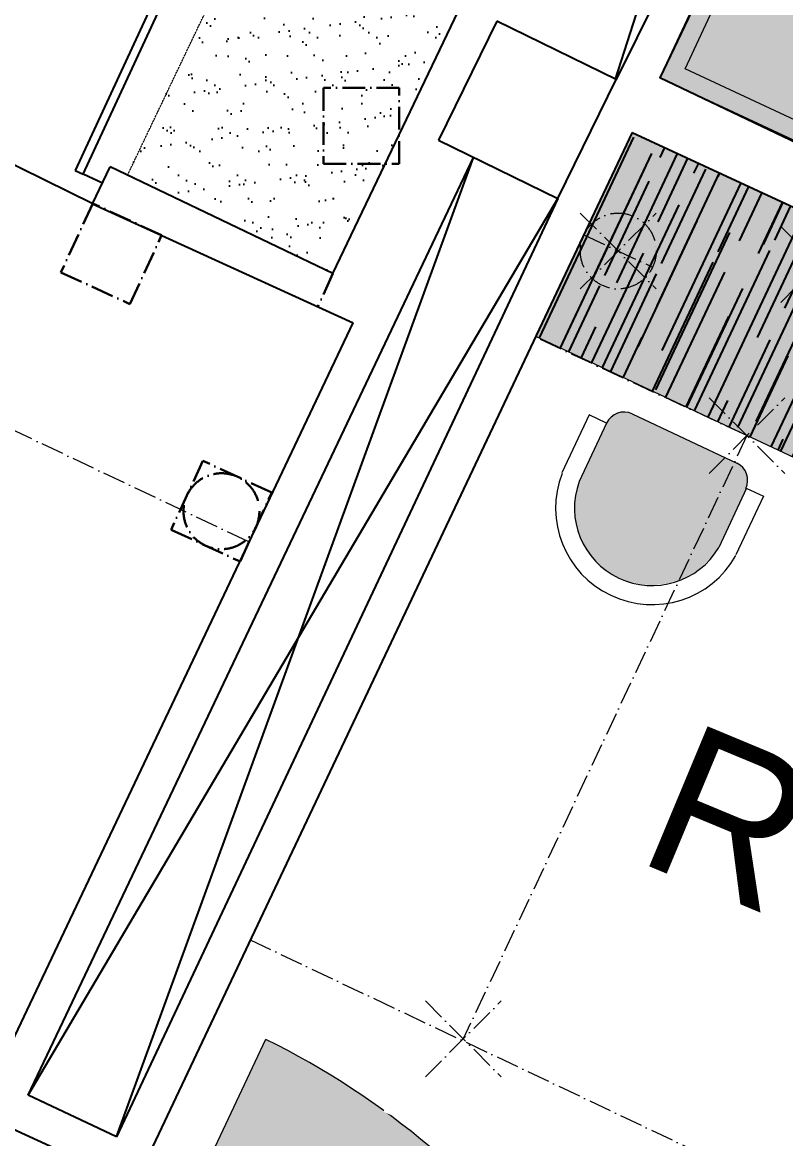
# Model space of a CAD drawing. Header units: millimetres. Extents: x -16811 to 32579, y 147992 to 176118.
# Drawn here: x 3968 to 5980, y 161458 to 164401 of the extents above; entities that cross this region are included whole.
import ezdxf

# ---------------------------------------------------------------- set-up
doc = ezdxf.new("R2010")
doc.units = ezdxf.units.MM
doc.header["$MEASUREMENT"] = 0
doc.header["$PDMODE"] = 3
doc.header["$PDSIZE"] = 100
for name, pattern in [('ACAD_ISO03W100', [30, 12, -18]), ('ACAD_ISO10W100', [18, 12, -3, 0, -3]), ('HIDDEN2', [0.14, 0.1, -0.04])]:
    doc.linetypes.add(name, pattern=pattern)
doc.layers.add('0[2345]', color=6, linetype='ACAD_ISO10W100', lineweight=30, plot=False)
doc.layers.add('0[34]', color=6, linetype='ACAD_ISO10W100', lineweight=30, plot=False)
for name, color, linetype, lineweight in [('Column[12345]', 7, 'Continuous', 25), ('Furniture[34]', 7, 'Continuous', 20), ('Room.Text[4]', 7, 'Continuous', 20), ('Wall.Furniture[2345]', 7, 'Continuous', 20)]:
    doc.layers.add(name, color=color, linetype=linetype, lineweight=lineweight)
for name, color, linetype in [('Door[2345]', 8, 'Continuous'), ('Hatching[2345]', 7, 'Continuous'), ('Hatching[34]', 7, 'Continuous'), ('Wall[2345]', 7, 'Continuous'), ('Wall[34]', 7, 'Continuous')]:
    doc.layers.add(name, color=color, linetype=linetype)
doc.styles.add('RoomInfo', font='stylu.ttf')

msp = doc.modelspace()

# ---------------------------------------------------------------- hatches: boundary and pattern name
at = {"layer": 'Hatching[2345]'}
h = msp.add_hatch(dxfattribs=at)
h.set_pattern_fill('AR-SAND', color=252, scale=50, style=0)
h.set_pattern_definition([(37.5, (0, 0), (-3.149668, 96.34119), [0, -76, 0, -85, 0, -81.25]), (7.5, (0, 0), (88.48884, 141.1073), [0, -41, 0, -68.5, 0, -26.25]), (327.5, (-61.5, 0), (155.707093, 0.282953), [0, -25, 0, -90, 0, -117.5]), (317.5, (-61.5, 0), (150.30633, 43.88378), [0, -12.5, 0, -59, 0, -67.5])])
h.paths.add_polyline_path([(4830.6, 165224.1), (4242.5, 163999.6), (4786.6, 163738.3), (5372.3, 164965.6)])
at = {"layer": 'Hatching[34]'}
h = msp.add_hatch(color=29, dxfattribs=at)
h.set_gradient(color1=(87, 49, 41), color2=(101, 56, 47), one_color=1, tint=0.29)
h.paths.add_polyline_path([(5902.2, 164797.8), (5648.7, 164254.1), (6555, 163831.4), (6808.6, 164375.2)])
h.paths.add_polyline_path([(5926.4, 164731.4), (6742.1, 164351), (6530.8, 163897.9), (5715.1, 164278.2)], flags=16)
h = msp.add_hatch(color=254, dxfattribs=at)
h.set_gradient(color1=(188, 218, 240), centered=1, one_color=1, tint=1, name='INVCURVED')
h.paths.add_polyline_path([(5715.1, 164278.2), (5926.4, 164731.4), (6742.1, 164351), (6530.8, 163897.9)])
h = msp.add_hatch(color=29, dxfattribs=at)
h.set_gradient(color1=(87, 49, 41), color2=(101, 56, 47), one_color=1, tint=0.29)
h.paths.add_polyline_path([(6648.7, 163614.3), (5578.7, 164108.8), (5323.3, 163572.3), (6392.6, 163069.5)])
at = {"layer": 'Hatching[34]', "true_color": 0x946247}
h = msp.add_hatch(dxfattribs=at)
h.set_pattern_fill('AR-RROOF', color=25, scale=91.6666667, angle=244.816593, style=0)
h.paths.add_polyline_path([(6648.7, 163614.3), (5578.7, 164108.8), (5323.3, 163572.3), (6392.6, 163069.5)])
at = {"layer": 'Hatching[34]'}
h = msp.add_hatch(color=254, dxfattribs=at)
h.set_gradient(color1=(249, 237, 210), color2=(245, 227, 183), rotation=180, one_color=1, tint=0.84, name='INVSPHERICAL')
h.paths.add_polyline_path([(5443.1, 163207.2), (5507.9, 163345.1, -0.414214), (5575.5, 163369.4), (5851.4, 163239.7, -0.414214), (5875.7, 163172.1), (5810.9, 163034.2, -1)])
h = msp.add_hatch(color=254, dxfattribs=at)
h.set_gradient(color1=(188, 218, 240), color2=(188, 218, 240), centered=1, one_color=1, tint=0.84, name='SPHERICAL')
h.paths.add_polyline_path([(7270.3, 161044.8, 0.381867), (7304.1, 161059.1), (7491.2, 161457.2, 0.381867), (7480.7, 161492.3, 0.007425), (5984.2, 162196, 0.407012), (5948.2, 162182.6), (5761.1, 161784.6, 0.381867), (5771.6, 161749.5, 0.033624)])
h = msp.add_hatch(color=254, dxfattribs=at)
h.set_gradient(color1=(188, 218, 240), centered=1, one_color=1, tint=1, name='INVCURVED')
h.paths.add_polyline_path([(4609.7, 161719.6), (4439.4, 161357.6), (4590.2, 161286.7), (4605.6, 161319.6), (4568.8, 161336.9), (4587, 161375.8), (5211.5, 161082.2), (5193.2, 161043.3), (5156.3, 161060.6), (5140.9, 161027.8), (5339.3, 160934.5), (5395, 161053, 0.124026)])

# ---------------------------------------------------------------- linework, layer by layer
at = {"layer": '0[2345]', "lineweight": 5, "ltscale": 5}
msp.add_line((4563, 163032.2), (2617.1, 163955.3), dxfattribs=at)
at = {"layer": '0[2345]', "ltscale": 5}
msp.add_line((4786.6, 163738.3), (4746.7, 163650.9), dxfattribs=at)
for points in [[(4761.8, 164027.9), (4961.8, 164027.9), (4961.8, 164227.9), (4761.8, 164227.9)], [(4069.9, 163741.7), (4251.5, 163658), (4335.3, 163839.6), (4153.7, 163923.4)]]:
    msp.add_lwpolyline(points, close=True, dxfattribs=at)
at = {"layer": '0[2345]', "color": 4, "ltscale": 5}
msp.add_lwpolyline([(4360.3, 163063.1), (4542, 162979.3), (4625.7, 163161), (4444.1, 163244.7)], close=True, dxfattribs=at)
msp.add_circle((4493, 163112), 100, dxfattribs=at)
at = {"layer": '0[34]', "lineweight": 0, "ltscale": 5}
for p, q in [((5320.8, 163570.4), (5576, 164110)), ((5448.4, 163840.2), (5629.6, 163755.7)), ((5878.3, 163311.2), (5320.8, 163570.4))]:
    msp.add_line(p, q, dxfattribs=at)
msp.add_circle((5539, 163798), 100, dxfattribs=at)
for p in [(5539, 163798), (6067.1, 163762.6), (5878.3, 163311.2), (5878.3, 163311.2)]:
    msp.add_point(p, dxfattribs=at)
at = {"layer": 'Column[12345]'}
for p, q in [((5218.8, 164404.2), (5065, 164089.8)), ((5533.2, 164250.4), (5218.8, 164404.2)), ((5379.4, 163936), (5533.2, 164250.4)), ((5065, 164089.8), (5379.4, 163936))]:
    msp.add_line(p, q, dxfattribs=at)
at = {"layer": 'Door[2345]', "color": 8}
for p, q in [((3372.8, 164306.9), (4153.7, 163923.4)), ((4179.3, 163977.1), (4128.4, 164000.7))]:
    msp.add_line(p, q, dxfattribs=at)
msp.add_lwpolyline([(4107.2, 164010.5), (4128.4, 164000.7), (4449.4, 164693.5), (4428.2, 164703.3)], close=True, dxfattribs=at)
at = {"layer": 'Door[2345]', "color": 8, "linetype": 'ACAD_ISO03W100'}
msp.add_arc((4128.4, 164000.7), 763.6, 65.1396, 155.1396, dxfattribs=at)
at = {"layer": 'Furniture[34]'}
for p, q in [((6392.6, 163069.5), (5321.9, 163572.9)), ((5462.3, 163365.7), (5390.4, 163212.7)), ((5508.2, 163344.1), (5462.3, 163365.7)), ((5508.2, 163344.1), (5436.1, 163190.7)), ((5877.2, 163172.3), (5803.7, 163016.1)), ((5875.9, 163172.9), (5921.9, 163151.7)), ((5921.9, 163151.7), (5849.2, 162997)), ((5948.2, 162182.6), (5761.1, 161784.6))]:
    msp.add_line(p, q, dxfattribs=at)
at = {"layer": 'Furniture[34]', "color": 252}
msp.add_line((5575.5, 163368.8), (5851.3, 163239), dxfattribs=at)
at = {"layer": 'Furniture[34]', "color": 132}
msp.add_line((4439.4, 161357.6), (4609.7, 161719.6), dxfattribs=at)
at = {"layer": 'Furniture[34]'}
for points in [[(6555, 163831.4), (5648.7, 164254.1), (5902.2, 164797.8), (6808.6, 164375.2)], [(6530.8, 163897.9), (5715.1, 164278.2), (5926.4, 164731.4), (6742.1, 164351)]]:
    msp.add_lwpolyline(points, close=True, dxfattribs=at)
at = {"layer": 'Furniture[34]', "color": 252}
for centre, start, end in [((5554.3, 163322.5), 65.4254, 154.9029), ((5829.2, 163193.2), 334.7303, 64.2077)]:
    msp.add_arc(centre, 50.9, start, end, dxfattribs=at)
at = {"layer": 'Furniture[34]'}
for centre, radius, start, end in [((5627.9, 163119.7), 254, 158.7362, 330.5473), ((5627.9, 163120.1), 204.3, 159.7952, 329.4027), ((5973.6, 162171.9), 27.5, 66.229, 154.8166), ((5790.9, 161774.4), 31.5, 161.0065, 232.2275), ((11754.7, 172527.8), 12327.6, 240.96504, 248.66814)]:
    msp.add_arc(centre, radius, start, end, dxfattribs=at)
at = {"layer": 'Furniture[34]', "color": 132}
msp.add_arc((3679.4, 159827.7), 2108.2, 35.535, 63.8154, dxfattribs=at)
at = {"layer": 'Wall.Furniture[2345]', "linetype": 'HIDDEN2'}
msp.add_line((4245.6, 163998.1), (4830.6, 165224.1), dxfattribs=at)
at = {"layer": 'Wall[2345]'}
for p, q in [((4786.6, 163738.3), (5372.3, 164965.6)), ((4153.1, 163922.1), (4199.9, 164020.1)), ((4786.6, 163738.3), (4199.9, 164020.1)), ((4153.1, 163922.1), (4840.1, 163608.3))]:
    msp.add_line(p, q, dxfattribs=at)
at = {"layer": 'Wall[34]'}
for p, q in [((7378.9, 167901), (5648.7, 164254.1)), ((6337.6, 166773.7), (5531.2, 164251.4)), ((5861, 164908.6), (5533.2, 164250.4)), ((9528, 162404.2), (5648.7, 164254.1)), ((5576, 164110), (4304.4, 161421.1)), ((5576, 164110), (9479.9, 162305.8)), ((3983.6, 161572), (5157.4, 164044.6)), ((4216.1, 161462.7), (5157.4, 164044.6)), ((3983.6, 161572), (5379.4, 163936)), ((5379.4, 163936), (4216.1, 161462.7)), ((4839.3, 163608.7), (3850.6, 161524.5)), ((4216.1, 161462.7), (3983.6, 161572)), ((4173.5, 161377.3), (3850.6, 161524.5))]:
    msp.add_line(p, q, dxfattribs=at)

# ---------------------------------------------------------------- next in the draw order: texts
at = {"layer": 'Room.Text[4]', "insert": (7407.3, 161865.1), "char_height": 400, "width": 1966.667, "attachment_point": 3, "rotation": 337.3963, "style": 'RoomInfo', "bg_fill": 2}
msp.add_mtext('{\\C1;ROOM  410}', dxfattribs=at)

# ---------------------------------------------------------------- next in the draw order: linework, layer by layer
at = {"layer": '0[34]', "lineweight": 0, "ltscale": 5}
for p, q in [((5878.3, 163311.2), (5130.5, 161720.8)), ((4568.3, 161982.2), (7412.4, 160632.9))]:
    msp.add_line(p, q, dxfattribs=at)
msp.add_point((5130.5, 161720.8), dxfattribs=at)
msp.add_point((5130.5, 161720.8), dxfattribs=at)

doc.saveas('drawing.dxf')
